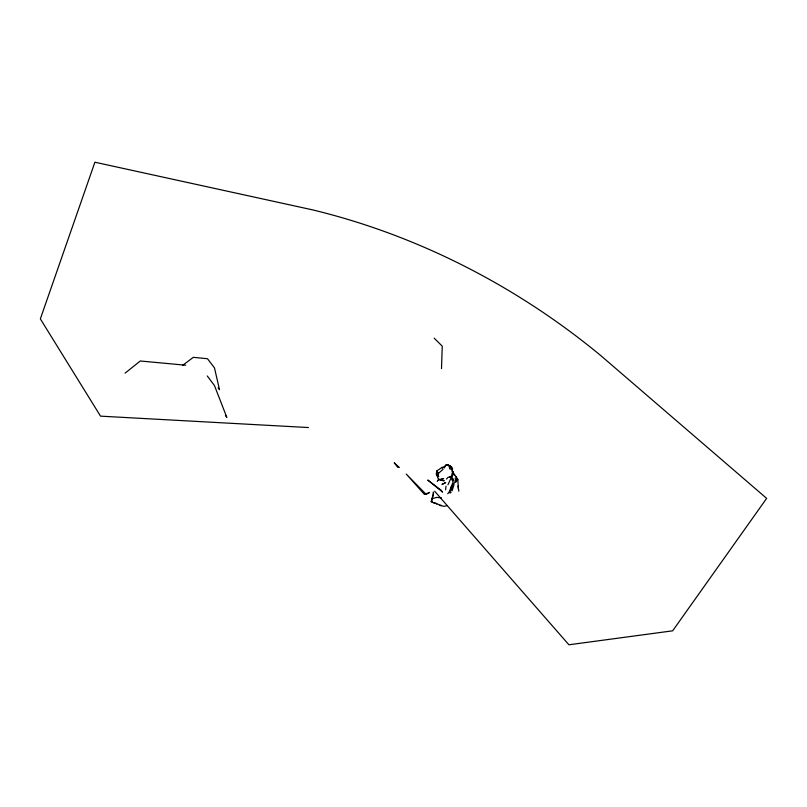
<?xml version="1.0" encoding="UTF-8"?>
<svg xmlns="http://www.w3.org/2000/svg" width="807" height="807" viewBox="0 0 807 807"><rect width="100%" height="100%" fill="white"/><g stroke="black" fill="none" stroke-linecap="round" stroke-linejoin="round"><path stroke-width="1.21" d="M448.319 464.913L446.12 464.872L444.324 466.678L441.893 467.455L436.779 470.975L436.365 474.213L438.534 479.388L437.253 481.466M441.51 368.638L442.256 346.163L434.186 338.183M444.132 468.06L446.12 464.872L448.541 465.104L449.963 468.847L451.284 468.867L452.112 469.977L452.858 473.316L451.738 479.832M447.703 493.763L451.547 489.546L452.535 484.765L457.841 479.57L454.341 474.244L452.858 473.316M436.779 470.975L436.365 474.213L438.594 476.564L437.666 472.549L436.758 472.388L439.169 472.69L443.023 469.392M458.154 485.885L458.245 488.992M433.258 492.008L433.288 494.762L431.21 501.762L441.6 505.565M457.841 479.57L458.275 487.71M447.946 484.785L450.588 479.015L452.636 471.853L453.352 473.416L452.434 473.053M452.162 490.696L454.038 484.583M445.605 489.788L446.009 486.197M451.184 492.129L450.034 493.077L449.348 491.554L453.08 482.041L452.475 480.609L453.08 478.612M452.112 469.977L452.525 468.756L451.627 467.071L448.541 465.104M449.751 465.609L451.476 467.021L451.335 468.806L452.525 468.756L450.245 468.272L449.963 468.847M442.861 467.556L442.508 468.322L441.893 467.455M433.611 492.966L431.21 501.762L432.36 501.187M446.503 479.055L448.036 477.371L451.224 476.594M450.245 468.272L451.627 467.071M125.105 373.137L140.277 360.991L185.691 365.218M182.725 365.319L193.307 357.33L207.49 358.732L214.48 367.891L219.494 389.68L218.112 387.844M440.662 480.155L444.021 480.73L440.662 480.155L443.668 478.511L438.151 480.387M431.654 498.776L436.688 497.425L441.439 497.768M447.068 505.606L444.213 506.352L439.926 505.434M442.377 479.237L438.534 479.388M449.489 476.917L451.274 476.695M308.435 427.549L100.532 416.15L40.35 318.896L94.903 162.217L312.692 209.891C418.127 235.392 517.287 286.556 600.791 355.594L766.65 498.373L672.655 630.822L568.905 644.783L434.66 491.221M439.169 472.69L437.666 472.549L438.594 476.564M432.966 502.69L434.842 502.943M436.002 503.175L436.809 503.982M452.818 479.529L454.291 481.113M207.288 375.981L214.47 385.585L226.858 417.451L225.415 415.494M453.02 472.166L454.321 475.262M456.046 482.001L455.158 478.107M456.984 480.579L456.278 476.816M450.931 487.105L451.547 489.546M458.679 489.476L458.8 491.211M445.625 482.596L442.165 484.331L445.625 482.596M429.576 492.452L426.207 494.429L406.254 474.082L424.432 494.419L429.576 492.452M399.021 467.293L397.7 467.263L394.22 462.784L399.021 467.293M440.723 489.97L427.73 480.034L442.599 492.099L440.723 489.97M453.292 472.327L452.202 471.096L453.352 473.416L453.292 472.327"/></g></svg>
